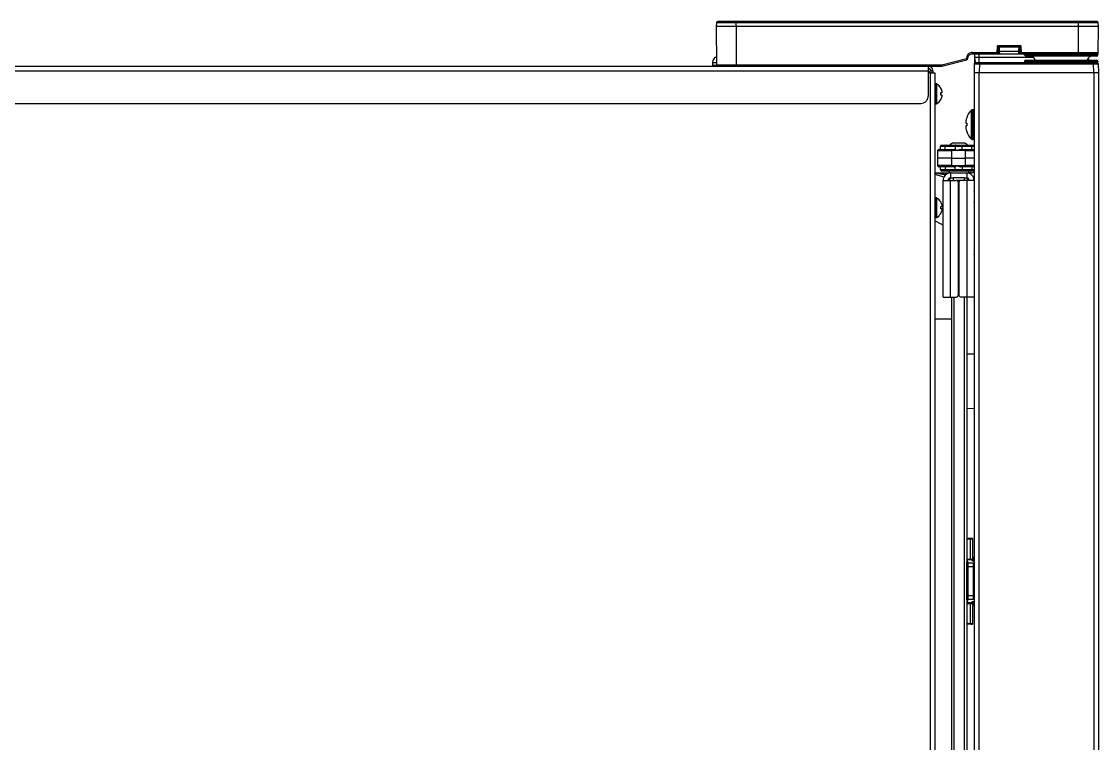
# Model space of a CAD drawing. Header units: millimetres. Extents: x -1686 to 4120, y -1850 to 2563.
# Drawn here: x 2044 to 2478, y 402.8 to 693.6 of the extents above; entities that cross this region are included whole.
import ezdxf

# ---------------------------------------------------------------- set-up
doc = ezdxf.new("R2010")
doc.units = ezdxf.units.MM
doc.header["$LTSCALE"] = 65.395
doc.layers.get('0').update_dxf_attribs({"linetype": 'CONTINUOUS'})
for name, color, linetype in [('02___PRT_ALL_AXES', 7, 'CONTINUOUS'), ('ASSI', 7, 'CONTINUOUS'), ('GEOM', 7, 'CONTINUOUS')]:
    doc.layers.add(name, color=color, linetype=linetype)

msp = doc.modelspace()

# ---------------------------------------------------------------- linework, layer by layer
at = {"linetype": 'Continuous'}
for p, q in [((2323.98, 691.63), (2324.12, 676.13)), ((2331.98, 691.63), (2331.98, 675.63)), ((2469.98, 680.63), (2469.98, 691.63)), ((2477.89, 681.13), (2477.98, 691.63)), ((2437.14, 681.13), (2437.24, 683.88)), ((2446.72, 683.88), (2437.24, 683.88)), ((2437.38, 680.87), (2437.48, 683.63)), ((2446.48, 683.63), (2437.48, 683.63)), ((2446.48, 683.63), (2446.58, 680.87)), ((2446.72, 683.88), (2446.82, 681.13)), ((2322.48, 677.13), (2324.11, 677.13)), ((2322.48, 677.13), (2322.5, 675.88)), ((2414.89, 675.63), (2424.9, 678.25)), ((2427.16, 680.63), (2438.17, 680.63)), ((2428.06, 680.63), (2428.03, 679.1)), ((2451.89, 679.1), (2429.78, 679.1)), ((2429.78, 679.1), (2429.78, 677.13)), ((2437.13, 680.63), (2437.14, 681.13)), ((2445.79, 680.63), (2477.39, 680.63)), ((2446.82, 681.13), (2477.89, 681.13)), ((2446.82, 681.13), (2446.83, 680.63)), ((2448.18, 677.63), (2477.68, 677.63)), ((2448.18, 677.34), (2477.68, 677.34)), ((2448.68, 678.13), (2477.18, 678.13)), ((2477.68, 677.34), (2477.68, 677.63)), ((2324.2, 675.88), (2322.5, 675.88)), ((2324.12, 676.13), (2414.83, 676.13)), ((2330.52, 675.63), (2414.89, 675.63)), ((2414.83, 676.13), (2414.89, 675.63)), ((2427.93, 673.13), (2477.93, 673.13)), ((2427.93, 673.13), (2427.93, -33.87)), ((2429.73, 673.13), (2429.73, -33.87)), ((2476.13, 673.13), (2476.13, -33.87)), ((2477.93, 673.13), (2477.93, -33.87)), ((2414.42, 666.83), (2414.46, 666.83)), ((2414.42, 665.03), (2414.98, 665.03)), ((2414.98, 664.03), (2414.42, 664.03)), ((2414.46, 662.23), (2414.42, 662.23)), ((2426.78, 646.28), (2426.78, 657.98)), ((2427.14, 646.13), (2427.14, 658.13)), ((2427.43, 646.13), (2427.43, 658.13)), ((2424.59, 652.63), (2424.91, 652.63)), ((2424.91, 651.63), (2424.59, 651.63)), ((2424.89, 654.88), (2424.91, 654.88)), ((2424.91, 649.38), (2424.89, 649.38)), ((2414.42, 620.93), (2414.46, 620.93)), ((2414.42, 619.13), (2414.98, 619.13)), ((2414.98, 618.13), (2414.42, 618.13)), ((2414.46, 616.33), (2414.42, 616.33)), ((2411.98, 573.88), (2418.88, 573.88))]:
    msp.add_line(p, q, dxfattribs=at)
msp.add_lwpolyline([(2474.18, 678.13), (2473.97, 678.57), (2473.9, 678.93)], dxfattribs=at)
for centre, radius, start, end in [((2437.13, 680.88), 0.25, 270, 358), ((2446.83, 680.88), 0.25, 182, 270), ((2448.68, 677.63), 0.5, 90, 180), ((2448.68, 677.34), 0.5, 180, 204.7346), ((2450.56, 677.63), 2, 14.5799, 90), ((2475.4, 677.63), 2, 90, 165.4201), ((2477.18, 677.63), 0.5, 0, 90), ((2477.39, 681.13), 0.5, 270, 359.5), ((2477.18, 677.34), 0.5, 327.998, 360), ((2322.75, 675.88), 0.25, 181, 270), ((2324.62, 676.13), 0.5, 180.5, 270), ((2410.37, 664.34), 4.75, 28.9687, 31.5341), ((2410.67, 664.53), 3.79, 0.0089, 7.5987), ((2410.67, 664.53), 3.79, 352.4013, 359.9911), ((2410.38, 664.35), 4.75, 28.0074, 28.9684), ((2410.38, 664.35), 4.75, 26.6813, 28.0074), ((2410.38, 664.35), 4.74, 25.5402, 26.6812), ((2410.39, 664.35), 4.74, 24.5722, 25.5402), ((2410.39, 664.35), 4.73, 23.3175, 24.5722), ((2410.39, 664.36), 4.73, 22.5474, 23.3174), ((2410.4, 664.36), 4.72, 21.0025, 22.5476), ((2410.41, 664.36), 4.72, 20.5181, 21.0023), ((2410.42, 664.36), 4.7, 18.4656, 20.5187), ((2410.44, 664.37), 4.68, 17.3773, 18.465), ((2410.45, 664.38), 4.67, 16.3949, 17.3772), ((2410.48, 664.38), 4.64, 14.3176, 16.3964), ((2412.99, 665.28), 2.01, 5.1401, 7.2744), ((2413.01, 665.28), 1.98, 4.2856, 5.1372), ((2413.01, 665.28), 1.98, 354.7442, 355.3991), ((2412.99, 665.28), 2.01, 352.7259, 354.7415), ((2412.99, 663.78), 2.01, 5.2585, 7.2741), ((2413.02, 665.28), 1.97, 3.0233, 4.286), ((2413.03, 665.28), 1.96, 1.9964, 3.0228), ((2413.04, 665.28), 1.95, 0.9261, 1.9964), ((2413.04, 665.28), 1.95, 358.8459, 0.9258), ((2413.04, 665.28), 1.96, 357.6234, 358.8455), ((2413.03, 665.28), 1.96, 356.7841, 357.6235), ((2413.02, 665.28), 1.97, 355.3984, 356.7833), ((2410.37, 664.72), 4.75, 328.4659, 331.0313), ((2410.38, 664.72), 4.75, 331.0316, 331.9926), ((2410.38, 664.71), 4.75, 331.9926, 333.3187), ((2410.38, 664.71), 4.74, 333.3188, 334.4598), ((2410.39, 664.71), 4.74, 334.4598, 335.4278), ((2410.39, 664.71), 4.73, 335.4278, 336.6825), ((2410.39, 664.71), 4.73, 336.6826, 337.4526), ((2410.4, 664.7), 4.72, 337.4524, 338.9975), ((2410.41, 664.7), 4.72, 338.9977, 339.4819), ((2410.42, 664.7), 4.7, 339.4813, 341.5344), ((2410.44, 664.69), 4.68, 341.535, 342.6227), ((2410.45, 664.69), 4.67, 342.6228, 343.6051), ((2410.48, 664.68), 4.64, 343.6036, 345.6824), ((2413.01, 663.78), 1.98, 4.6009, 5.2558), ((2413.01, 663.78), 1.98, 354.8627, 355.7144), ((2412.99, 663.78), 2.01, 352.7256, 354.8598), ((2413.02, 663.78), 1.97, 3.2167, 4.6016), ((2413.03, 663.78), 1.96, 2.3765, 3.2159), ((2413.04, 663.78), 1.95, 1.1545, 2.3767), ((2413.04, 663.78), 1.95, 0.1995, 1.1541), ((2413.04, 663.78), 1.95, 359.0741, 0.1995), ((2413.04, 663.78), 1.95, 358.0037, 359.0738), ((2413.03, 663.78), 1.96, 356.9771, 358.0037), ((2413.02, 663.78), 1.97, 355.714, 356.9766), ((2427.14, 657.63), 0.5, 90, 136.2253), ((2427.43, 657.63), 0.5, 360, 90), ((2428.74, 653.16), 4.18, 174.7355, 176.6115), ((2428.73, 653.16), 4.17, 176.6121, 177.1615), ((2428.72, 653.16), 4.17, 177.1614, 178.4005), ((2428.72, 653.16), 4.16, 178.4006, 179.1789), ((2428.72, 653.16), 4.16, 179.1789, 180.1748), ((2428.72, 653.16), 4.16, 180.1748, 181.1777), ((2428.72, 653.16), 4.16, 181.1777, 181.9587), ((2428.72, 653.16), 4.17, 181.9588, 182.8229), ((2428.73, 653.16), 4.17, 182.823, 183.7405), ((2428.73, 651.1), 4.17, 176.2595, 177.177), ((2428.72, 651.1), 4.17, 177.1771, 178.0412), ((2428.72, 651.1), 4.16, 178.0413, 178.8223), ((2428.72, 651.1), 4.16, 178.8223, 179.8252), ((2428.72, 651.1), 4.16, 179.8252, 180.8211), ((2428.72, 651.1), 4.16, 180.8211, 181.5994), ((2428.72, 651.1), 4.17, 181.5995, 182.8386), ((2428.76, 653.16), 4.2, 172.7077, 174.735), ((2428.73, 653.16), 4.18, 183.7406, 184.612), ((2428.74, 653.16), 4.19, 184.6121, 185.5173), ((2428.74, 651.1), 4.19, 174.4827, 175.3879), ((2428.73, 651.1), 4.18, 175.388, 176.2594), ((2428.76, 653.16), 4.2, 185.518, 187.2922), ((2428.76, 651.1), 4.2, 172.7078, 174.482), ((2432.88, 652.13), 8.44, 160.9729, 169.3378), ((2432.88, 652.13), 7.99, 176.4122, 183.5878), ((2428.73, 651.1), 4.17, 182.8385, 183.3879), ((2428.74, 651.1), 4.18, 183.3885, 185.2645), ((2428.76, 651.1), 4.2, 185.265, 187.2923), ((2432.88, 652.13), 8.44, 190.6622, 199.0271), ((2427.14, 646.63), 0.5, 223.7747, 270), ((2427.43, 646.63), 0.5, 270, 0), ((2410.37, 618.44), 4.75, 28.9687, 31.5341), ((2410.38, 618.45), 4.75, 28.0074, 28.9684), ((2410.38, 618.45), 4.75, 26.6813, 28.0074), ((2410.67, 618.63), 3.79, 0.0089, 7.5987), ((2410.67, 618.63), 3.79, 352.4013, 359.9911), ((2410.37, 618.82), 4.75, 328.4659, 331.0313), ((2410.38, 618.82), 4.75, 331.0316, 331.9926), ((2410.38, 618.81), 4.75, 331.9926, 333.3187), ((2410.38, 618.45), 4.74, 25.5402, 26.6812), ((2410.38, 618.81), 4.74, 333.3188, 334.4598), ((2410.39, 618.45), 4.74, 24.5722, 25.5402), ((2410.39, 618.81), 4.74, 334.4598, 335.4278), ((2410.39, 618.45), 4.73, 23.3175, 24.5722), ((2410.39, 618.81), 4.73, 335.4278, 336.6825), ((2410.39, 618.46), 4.73, 22.5474, 23.3174), ((2410.39, 618.81), 4.73, 336.6826, 337.4526), ((2410.4, 618.46), 4.72, 21.0025, 22.5476), ((2410.4, 618.8), 4.72, 337.4524, 338.9975), ((2410.41, 618.46), 4.72, 20.5181, 21.0023), ((2410.41, 618.8), 4.72, 338.9977, 339.4819), ((2410.42, 618.46), 4.7, 18.4656, 20.5187), ((2410.42, 618.8), 4.7, 339.4813, 341.5344), ((2410.44, 618.47), 4.68, 17.3773, 18.465), ((2410.44, 618.79), 4.68, 341.535, 342.6227), ((2410.45, 618.48), 4.67, 16.3949, 17.3772), ((2410.45, 618.79), 4.67, 342.6228, 343.6051), ((2410.48, 618.48), 4.64, 14.3176, 16.3964), ((2410.48, 618.78), 4.64, 343.6036, 345.6824), ((2412.99, 619.38), 2.01, 5.1401, 7.2744), ((2413.01, 619.38), 1.98, 4.2856, 5.1372), ((2413.01, 619.38), 1.98, 354.7442, 355.3991), ((2412.99, 619.38), 2.01, 352.7259, 354.7415), ((2412.99, 617.88), 2.01, 5.2585, 7.2741), ((2413.01, 617.88), 1.98, 4.6009, 5.2558), ((2413.01, 617.88), 1.98, 354.8627, 355.7144), ((2412.99, 617.88), 2.01, 352.7256, 354.8598), ((2413.02, 619.38), 1.97, 3.0233, 4.286), ((2413.03, 619.38), 1.96, 1.9964, 3.0228), ((2413.04, 619.38), 1.95, 0.9261, 1.9964), ((2413.04, 619.38), 1.95, 358.8459, 0.9258), ((2413.04, 619.38), 1.96, 357.6234, 358.8455), ((2413.03, 619.38), 1.96, 356.7841, 357.6235), ((2413.02, 619.38), 1.97, 355.3984, 356.7833), ((2413.02, 617.88), 1.97, 3.2167, 4.6016), ((2413.03, 617.88), 1.96, 2.3765, 3.2159), ((2413.04, 617.88), 1.95, 1.1545, 2.3767), ((2413.04, 617.88), 1.95, 0.1995, 1.1541), ((2413.04, 617.88), 1.95, 359.0741, 0.1995), ((2413.04, 617.88), 1.95, 358.0037, 359.0738), ((2413.03, 617.88), 1.96, 356.9771, 358.0037), ((2413.02, 617.88), 1.97, 355.714, 356.9766), ((2404.26, 595.28), 19.6, 55.4148, 66.792)]:
    msp.add_arc(centre, radius, start, end, dxfattribs=at)
for points, knots in [([(2437.48, 683.63), (2437.47, 683.64), (2437.39, 683.72), (2437.31, 683.8), (2437.24, 683.88)], [0, 0, 0, 0, 0.105326, 1, 1, 1, 1]), ([(2446.72, 683.88), (2446.69, 683.85), (2446.61, 683.77), (2446.53, 683.69), (2446.48, 683.63)], [0, 0, 0, 0, 0.335016, 1, 1, 1, 1]), ([(2437.14, 681.13), (2437.17, 681.13), (2437.23, 681.12), (2437.3, 681.12), (2437.35, 681.12), (2437.37, 681.12), (2437.38, 681.12), (2437.39, 681.12), (2437.39, 681.12)], [0, 0, 0, 0, 0.382162, 0.707135, 0.831431, 0.923623, 0.980506, 1, 1, 1, 1]), ([(2446.82, 681.13), (2446.79, 681.13), (2446.73, 681.12), (2446.66, 681.12), (2446.61, 681.12), (2446.59, 681.12), (2446.58, 681.12), (2446.57, 681.12), (2446.57, 681.12)], [0, 0, 0, 0, 0.382162, 0.707135, 0.831431, 0.923623, 0.980506, 1, 1, 1, 1])]:
    msp.add_open_spline(points, degree=3, knots=knots, dxfattribs=at)
at = {"layer": '02___PRT_ALL_AXES', "linetype": 'Continuous'}
for p, q in [((2448.18, 677.63), (2448.18, 677.34)), ((2477.68, 677.63), (2477.68, 677.34)), ((2477.73, 680.13), (2477.73, 680.59))]:
    msp.add_line(p, q, dxfattribs=at)
at = {"layer": 'ASSI', "linetype": 'Continuous'}
for p, q in [((2412.58, 668.53), (2412.38, 668.53)), ((2412.38, 660.53), (2412.38, 668.53)), ((2412.58, 660.53), (2412.58, 668.53)), ((2412.78, 660.59), (2412.78, 668.48)), ((2412.58, 660.53), (2412.38, 660.53)), ((2427.14, 658.13), (2427.43, 658.13)), ((2427.14, 646.13), (2427.43, 646.13)), ((2417.63, 633.41), (2417.63, 632.63)), ((2418.38, 632.63), (2417.63, 632.63)), ((2424.88, 632.63), (2425.63, 632.63)), ((2425.63, 633.41), (2425.63, 632.63)), ((2412.58, 622.63), (2412.38, 622.63)), ((2412.38, 614.63), (2412.38, 622.63)), ((2412.58, 614.63), (2412.58, 622.63)), ((2412.78, 614.69), (2412.78, 622.58)), ((2412.58, 614.63), (2412.38, 614.63)), ((2427.88, 615.63), (2427.9, 615.63)), ((2427.88, 594.63), (2427.9, 594.63))]:
    msp.add_line(p, q, dxfattribs=at)
for centre, radius, start, end in [((2412.38, 668.13), 0.4, 90, 180), ((2412.58, 668.13), 0.4, 59.6988, 90), ((2410.36, 664.33), 4.8, 31.4579, 59.6988), ((2412.38, 660.93), 0.4, 180, 270), ((2412.58, 660.93), 0.4, 270, 300.3012), ((2410.36, 664.73), 4.8, 300.3012, 328.5421), ((2432.88, 652.13), 8.45, 136.2253, 160.9713), ((2432.88, 652.13), 8.45, 199.0287, 223.7747), ((2412.38, 622.23), 0.4, 90, 180), ((2412.58, 622.23), 0.4, 59.6988, 90), ((2410.36, 618.43), 4.8, 31.4579, 59.6988), ((2410.36, 618.83), 4.8, 300.3012, 328.5421), ((2412.38, 615.03), 0.4, 180, 270), ((2412.58, 615.03), 0.4, 270, 300.3012)]:
    msp.add_arc(centre, radius, start, end, dxfattribs=at)
at = {"layer": 'GEOM', "linetype": 'Continuous'}
for p, q in [((2324.06, 693.16), (2323.98, 691.63)), ((2477.98, 691.63), (2323.98, 691.63)), ((2477.9, 693.16), (2324.06, 693.16)), ((2477.4, 693.63), (2324.56, 693.63)), ((2331.98, 691.63), (2331.98, 693.63)), ((2469.98, 691.63), (2469.98, 693.63)), ((2477.98, 691.63), (2477.9, 693.16)), ((2437.72, 681.07), (2437.68, 683.63)), ((2437.68, 683.38), (2446.28, 683.38)), ((2437.71, 681.62), (2438.16, 681.63)), ((2438.16, 681.63), (2438.13, 683.38)), ((2438.16, 681.63), (2445.8, 681.63)), ((2438.17, 680.63), (2438.16, 681.63)), ((2445.8, 681.63), (2445.79, 680.63)), ((2445.83, 683.38), (2445.8, 681.63)), ((2446.25, 681.62), (2445.8, 681.63)), ((2446.24, 681.07), (2446.28, 683.63)), ((2322.48, 677.17), (2324.11, 677.17)), ((2322.48, 677.17), (2322.48, 677.13)), ((2414.83, 676.13), (2424.78, 678.73)), ((2414.89, 675.63), (2424.9, 678.25)), ((2424.93, 679.47), (2424.78, 678.73)), ((2425.27, 678.64), (2425.42, 679.38)), ((2425.27, 678.64), (2425.39, 679.24)), ((2425.39, 679.24), (2425.42, 679.38)), ((2425.42, 679.4), (2425.48, 679.6)), ((2425.56, 679.73), (2425.76, 680.04)), ((2426.04, 680.26), (2426.21, 680.39)), ((2427.16, 681.13), (2437.14, 681.13)), ((2427.16, 680.63), (2427.16, 681.13)), ((2437.13, 680.63), (2427.16, 680.63)), ((2428.06, 680.63), (2427.93, 673.13)), ((2428.49, 677.13), (2477.37, 677.13)), ((2429.81, 680.63), (2429.78, 679.1)), ((2429.99, 677.13), (2429.99, 676.64)), ((2438.17, 680.63), (2445.79, 680.63)), ((2477.73, 680.13), (2448.23, 680.13)), ((2477.23, 679.63), (2448.73, 679.63)), ((2475.87, 677.13), (2475.87, 676.64)), ((1648.18, 675.63), (2330.52, 675.63)), ((1648.18, 673.74), (2409.38, 673.74)), ((2409.38, 675.63), (2409.38, 663.63)), ((2410.18, 672.93), (2409.38, 672.93)), ((2410.18, 672.93), (2411.98, 672.93)), ((2410.18, 672.93), (2410.18, -126.57)), ((2411.18, 673.83), (2410.38, 673.83)), ((2410.38, 673.83), (2410.38, 672.93)), ((2411.18, 673.83), (2411.18, 672.93)), ((2411.98, 672.93), (2411.98, -49.87)), ((2429.99, 676.64), (2429.93, 673.13)), ((2429.99, 676.64), (2475.87, 676.64)), ((2475.87, 676.64), (2475.93, 673.13)), ((2477.87, 676.64), (2477.93, 673.13)), ((1651.18, 660.63), (2406.38, 660.63)), ((2414.27, 642.13), (2414.29, 643.36)), ((2414.29, 643.36), (2427.93, 643.36)), ((2414.79, 643.86), (2427.93, 643.86)), ((2416.25, 642.13), (2416.26, 643.36)), ((2423.63, 644.63), (2419.63, 644.63)), ((2420.23, 643.36), (2420.21, 642.07)), ((2423.05, 642.13), (2423.03, 643.36)), ((2427.01, 642.13), (2427, 643.36)), ((2413.18, 641.64), (2413.13, 638.63)), ((2413.13, 638.63), (2413.18, 635.62)), ((2418.71, 638.63), (2413.13, 638.63)), ((2413.18, 641.64), (2418.76, 641.64)), ((2413.68, 642.13), (2419.87, 642.13)), ((2418.76, 641.64), (2418.71, 638.63)), ((2418.71, 638.63), (2424.22, 638.63)), ((2418.71, 638.63), (2418.76, 635.62)), ((2424.23, 641.64), (2418.76, 641.64)), ((2422.42, 642.13), (2427.93, 642.13)), ((2424.23, 641.64), (2424.22, 638.63)), ((2424.22, 638.63), (2424.23, 635.62)), ((2427.93, 638.63), (2424.22, 638.63)), ((2424.23, 641.64), (2427.93, 641.64)), ((2418.76, 635.62), (2413.18, 635.62)), ((2419.87, 635.13), (2413.68, 635.13)), ((2414.29, 633.9), (2414.27, 635.13)), ((2427.93, 633.9), (2414.29, 633.9)), ((2416.25, 635.13), (2416.26, 633.9)), ((2418.76, 635.62), (2424.23, 635.62)), ((2420.23, 633.9), (2420.21, 635.19)), ((2427.93, 635.13), (2422.42, 635.13)), ((2423.05, 635.13), (2423.03, 633.9)), ((2427.93, 635.62), (2424.23, 635.62)), ((2427.01, 635.13), (2427, 633.9)), ((2412.38, 632.63), (2417.63, 632.63)), ((2415.72, 630.99), (2413.12, 631.68)), ((2427.93, 633.41), (2414.79, 633.41)), ((2415.38, 629.63), (2420.58, 629.63)), ((2415.38, 582.69), (2415.38, 629.63)), ((2416.38, 631.85), (2416.38, 632.63)), ((2417.9, 630.41), (2417.8, 630.44)), ((2418.16, 630.38), (2418.16, 630.6)), ((2418.42, 630.38), (2418.16, 630.38)), ((2418.38, 632.63), (2424.88, 632.63)), ((2418.38, 632.63), (2418.38, 630.63)), ((2418.38, 630.63), (2419.38, 630.63)), ((2418.38, 582.63), (2418.38, 629.63)), ((2423.88, 630.63), (2419.38, 630.63)), ((2419.38, 630.63), (2419.38, 629.63)), ((2422.68, 629.63), (2420.58, 629.63)), ((2427.88, 629.63), (2422.68, 629.63)), ((2423.88, 630.63), (2424.88, 630.63)), ((2423.88, 630.63), (2423.88, 629.63)), ((2424.88, 632.63), (2424.88, 630.63)), ((2424.88, 629.63), (2424.88, 582.63)), ((2426.71, 632.63), (2425.63, 632.63)), ((2427.88, 629.63), (2427.88, 582.63)), ((2421.58, 628.63), (2421.68, 628.63)), ((2421.58, 583.63), (2421.58, 628.63)), ((2421.68, 628.63), (2421.68, 583.63)), ((2427.93, 625.41), (2427.88, 625.33)), ((2427.9, 625.29), (2427.88, 625.33)), ((2427.93, 620.91), (2427.88, 620.83)), ((2427.9, 620.79), (2427.88, 620.83)), ((2427.92, 615.64), (2427.93, 615.66)), ((2427.93, 599.91), (2427.88, 599.83)), ((2427.9, 599.79), (2427.88, 599.83)), ((2427.92, 594.64), (2427.93, 594.66)), ((2415.48, 582.63), (2420.58, 582.63)), ((2418.88, 56.63), (2418.88, 582.63)), ((2419.88, 56.63), (2419.88, 582.63)), ((2421.68, 584.13), (2421.58, 584.13)), ((2427.88, 582.63), (2422.68, 582.63)), ((2423.88, 582.63), (2423.88, 56.63)), ((2424.88, 582.63), (2424.88, 56.63)), ((2427.93, 559.63), (2424.88, 559.58)), ((2427.93, 537.63), (2424.88, 537.68)), ((2426.31, 485.1), (2426.31, 477.11)), ((2427.28, 485.38), (2427.28, 485.13)), ((2427.28, 485.13), (2427.28, 476.95)), ((2424.88, 477.09), (2427.28, 477.13)), ((2427.28, 476.98), (2424.88, 476.94)), ((2424.88, 476.88), (2426.93, 476.88)), ((2424.93, 474.89), (2424.88, 475.59)), ((2427.93, 473.9), (2424.94, 473.9)), ((2424.94, 462.37), (2424.94, 473.9)), ((2425.43, 475.38), (2425.38, 476.14)), ((2427.56, 475.38), (2425.43, 475.38)), ((2425.44, 462.37), (2425.44, 473.9)), ((2426.93, 476.88), (2426.96, 476.53)), ((2427.93, 475.41), (2427.56, 475.38)), ((2427.56, 460.88), (2427.56, 475.38)), ((2424.88, 460.68), (2424.93, 461.37)), ((2424.94, 462.37), (2427.93, 462.37)), ((2425.38, 460.12), (2425.43, 460.88)), ((2425.43, 460.88), (2427.56, 460.88)), ((2427.56, 460.88), (2427.93, 460.85)), ((2426.93, 459.38), (2424.88, 459.38)), ((2424.88, 459.32), (2427.28, 459.28)), ((2424.88, 459.17), (2427.28, 459.13)), ((2426.31, 459.15), (2426.31, 451.16)), ((2426.96, 459.74), (2426.93, 459.38)), ((2427.28, 459.31), (2427.28, 451.13)), ((2427.28, 451.13), (2427.28, 450.88))]:
    msp.add_line(p, q, dxfattribs=at)
msp.add_lwpolyline([(2425.42, 679.38), (2425.48, 679.6), (2425.75, 680.04), (2426.2, 680.39), (2426.79, 680.6), (2427.16, 680.63)], dxfattribs=at)
for centre, radius, start, end in [((2324.56, 693.13), 0.5, 90, 177), ((2477.4, 693.13), 0.5, 3, 90), ((2324.98, 677.13), 2.5, 111.1406, 179), ((2424.78, 678.74), 0.501, 284.7412, 296.4277), ((2428.49, 676.63), 0.5, 90.009, 179.0002), ((2438.17, 681.08), 0.45, 181.0008, 270), ((2445.79, 681.08), 0.45, 269.9998, 358.9914), ((2447.73, 680.13), 0.5, 0, 90), ((2448.73, 680.13), 0.5, 180, 270), ((2477.23, 680.13), 0.5, 270, 360), ((2477.37, 676.63), 0.5, 1, 90), ((2476.9, 681.1), 0.976, 303.2103, 317.1029), ((2476.89, 681.11), 0.994, 317.1015, 321.9944), ((2478.23, 680.59), 0.5, 147.3024, 179.9855), ((2409.38, 673.83), 1, 0, 90), ((2409.38, 673.83), 1.8, 0, 77.9959), ((2414.79, 643.36), 0.5, 90, 179), ((2419.63, 642.63), 2, 90, 142.1212), ((2423.63, 642.63), 2, 37.8788, 90), ((2413.68, 641.63), 0.5, 90.0005, 179), ((2413.68, 635.63), 0.5, 181, 269.9999), ((2414.79, 633.91), 0.5, 181, 270), ((2413.38, 632.65), 1, 181.0976, 255.1317), ((2418.38, 629.63), 3, 90, 180), ((2418.38, 629.63), 1, 90, 180), ((2419.38, 628.63), 2, 90, 150), ((2418.16, 631.38), 1, 255.1317, 270), ((2420.58, 628.63), 1, 0, 90), ((2422.68, 628.63), 1, 90, 180), ((2423.88, 628.63), 2, 30, 90), ((2422.85, 629.33), 2, 38.0056, 40.8561), ((2424.88, 629.63), 3, 0, 90), ((2424.88, 629.63), 1, 0, 90), ((2426.71, 634.13), 1.5, 270, 324.9406), ((2420.58, 583.63), 1, 270, 360), ((2422.68, 583.63), 1, 180, 270), ((2428.22, 435.14), 50.25, 91.0717, 93.8285), ((2428.22, 435.14), 50.06, 91.0717, 93.8431), ((2428.22, 435.14), 50, 91.0717, 93.8263), ((2427.18, 472.13), 2.5, 154.1265, 156.925), ((2427.18, 472.13), 2.5, 203.0751, 205.8734), ((2427.18, 464.13), 2.5, 154.1265, 156.925), ((2427.18, 464.13), 2.5, 203.0751, 205.8734), ((2428.22, 501.12), 50, 266.1737, 268.9283), ((2428.22, 501.15), 50.08, 266.1778, 267.8207), ((2428.22, 501.12), 50.25, 266.2187, 268.9283), ((2428.22, 501.11), 50.04, 267.8207, 268.928)]:
    msp.add_arc(centre, radius, start, end, dxfattribs=at)
for centre, major_axis, ratio, start_param, end_param in [((2419.86, 641.63), (0.697, 0.025), 0.716882, 1.011342, 1.520627), ((2419.86, 635.63), (0.697, -0.025), 0.716882, -1.520627, -1.011342), ((2426.93, 477.89), (-0.07, 1.01), 0.992509, 3.071167, 4.6409), ((2426.93, 458.37), (0.07, 1.01), 0.992509, -1.499307, 0.070426)]:
    msp.add_ellipse(centre, major_axis=major_axis, ratio=ratio, start_param=start_param, end_param=end_param, dxfattribs=at)
for points, knots in [([(2425.27, 678.64), (2425.27, 678.63), (2425.25, 678.64), (2425.22, 678.64), (2425.18, 678.65), (2425.12, 678.67), (2425.04, 678.68), (2424.93, 678.7), (2424.84, 678.71), (2424.78, 678.73)], [0, 0, 0, 0, 0.019908, 0.076941, 0.16913, 0.293251, 0.4446, 0.618201, 1, 1, 1, 1]), ([(2424.78, 678.73), (2424.79, 678.67), (2424.82, 678.58), (2424.85, 678.47), (2424.86, 678.4), (2424.88, 678.34), (2424.89, 678.29), (2424.9, 678.27), (2424.9, 678.25), (2424.9, 678.25)], [0, 0, 0, 0, 0.382827, 0.555628, 0.707085, 0.83141, 0.923826, 0.980734, 1, 1, 1, 1]), ([(2427.16, 681.13), (2426.67, 681.13), (2425.89, 680.9), (2425.18, 680.19), (2424.98, 679.72), (2424.93, 679.47)], [0, 0, 0, 0, 0.497522, 0.748891, 1, 1, 1, 1]), ([(2425.42, 679.38), (2425.42, 679.38), (2425.4, 679.39), (2425.38, 679.38), (2425.33, 679.4), (2425.27, 679.41), (2425.19, 679.42), (2425.08, 679.44), (2424.99, 679.46), (2424.93, 679.47)], [0, 0, 0, 0, 0.019278, 0.076267, 0.168509, 0.292794, 0.444249, 0.617634, 1, 1, 1, 1]), ([(2429.78, 679.1), (2429.67, 679.09), (2429.45, 679.09), (2429.12, 679.09), (2428.82, 679.08), (2428.56, 679.08), (2428.37, 679.08), (2428.25, 679.08), (2428.17, 679.08), (2428.12, 679.09), (2428.07, 679.09), (2428.05, 679.09), (2428.03, 679.09), (2428.03, 679.1)], [0, 0, 0, 0, 0.195004, 0.382579, 0.555413, 0.70691, 0.831211, 0.881631, 0.923553, 0.956586, 0.980426, 0.994866, 1, 1, 1, 1]), ([(2428.03, 679.1), (2428.03, 678.88), (2428.07, 678.55), (2428.16, 678.13), (2428.24, 677.84), (2428.32, 677.57), (2428.38, 677.36), (2428.43, 677.22), (2428.46, 677.15), (2428.48, 677.13), (2428.49, 677.13)], [0, 0, 0, 0, 0.320027, 0.479984, 0.633841, 0.773037, 0.886968, 0.964801, 0.987534, 1, 1, 1, 1]), ([(2477.39, 680.63), (2477.27, 680.63), (2477.01, 680.52), (2476.92, 680.26), (2476.92, 680.13)], [0, 0, 0, 0, 0.489968, 1, 1, 1, 1]), ([(2477.43, 680.29), (2477.4, 680.26), (2477.24, 680.17), (2477.06, 680.13), (2476.92, 680.13)], [0, 0, 0, 0, 0.222663, 1, 1, 1, 1]), ([(2477.73, 680.59), (2477.73, 680.58), (2477.7, 680.55), (2477.68, 680.52), (2477.67, 680.5)], [0, 0, 0, 0, 0.266512, 1, 1, 1, 1]), ([(2409.38, 673.99), (2409.52, 673.83), (2409.79, 673.48), (2410.05, 673.12), (2410.18, 672.93)], [0, 0, 0, 0, 0.483641, 1, 1, 1, 1]), ([(2427.99, 676.64), (2427.99, 676.64), (2428, 676.64), (2428.01, 676.64), (2428.04, 676.64), (2428.08, 676.64), (2428.15, 676.64), (2428.23, 676.64), (2428.38, 676.64), (2428.6, 676.64), (2428.89, 676.64), (2429.24, 676.64), (2429.61, 676.64), (2429.86, 676.64), (2429.99, 676.64)], [0, 0, 0, 0, 0.00485, 0.010865, 0.019254, 0.043098, 0.07617, 0.118119, 0.168571, 0.292925, 0.444468, 0.617308, 0.804981, 1, 1, 1, 1]), ([(2475.87, 676.64), (2476, 676.64), (2476.25, 676.64), (2476.62, 676.64), (2476.97, 676.64), (2477.26, 676.64), (2477.48, 676.64), (2477.63, 676.64), (2477.71, 676.64), (2477.78, 676.64), (2477.82, 676.64), (2477.85, 676.64), (2477.86, 676.64), (2477.87, 676.64), (2477.87, 676.64)], [0, 0, 0, 0, 0.19502, 0.382696, 0.555536, 0.707078, 0.831431, 0.881883, 0.923833, 0.956904, 0.980743, 0.98913, 0.995144, 1, 1, 1, 1]), ([(2406.38, 660.63), (2406.77, 660.63), (2407.56, 660.79), (2408.56, 661.45), (2409.22, 662.45), (2409.38, 663.24), (2409.38, 663.63)], [0, 0, 0, 0, 0.250158, 0.500224, 0.750158, 1, 1, 1, 1]), ([(2416.63, 643.86), (2416.58, 643.86), (2416.48, 643.83), (2416.36, 643.71), (2416.28, 643.55), (2416.26, 643.43), (2416.26, 643.36)], [0, 0, 0, 0, 0.213638, 0.449957, 0.715321, 1, 1, 1, 1]), ([(2420.59, 643.86), (2420.55, 643.86), (2420.44, 643.83), (2420.33, 643.71), (2420.25, 643.55), (2420.23, 643.43), (2420.23, 643.36)], [0, 0, 0, 0, 0.213638, 0.449957, 0.715321, 1, 1, 1, 1]), ([(2422.67, 643.86), (2422.71, 643.86), (2422.82, 643.83), (2422.93, 643.71), (2423.01, 643.55), (2423.03, 643.43), (2423.03, 643.36)], [0, 0, 0, 0, 0.213638, 0.449957, 0.715321, 1, 1, 1, 1]), ([(2426.63, 643.86), (2426.68, 643.86), (2426.78, 643.83), (2426.9, 643.71), (2426.98, 643.55), (2427, 643.43), (2427, 643.36)], [0, 0, 0, 0, 0.213638, 0.449957, 0.715321, 1, 1, 1, 1]), ([(2418.91, 642.13), (2418.89, 642.13), (2418.85, 642.1), (2418.82, 642.05), (2418.79, 641.96), (2418.77, 641.82), (2418.76, 641.7), (2418.76, 641.64)], [0, 0, 0, 0, 0.127286, 0.224347, 0.345461, 0.648102, 1, 1, 1, 1]), ([(2420.21, 642.07), (2420.34, 642.02), (2420.6, 641.88), (2420.86, 641.74), (2421, 641.66)], [0, 0, 0, 0, 0.464533, 1, 1, 1, 1]), ([(2421, 641.66), (2421.05, 641.69), (2421.17, 641.74), (2421.35, 641.79), (2421.52, 641.88), (2421.7, 641.96), (2421.88, 642.02), (2422.11, 642.1), (2422.3, 642.13), (2422.42, 642.13)], [0, 0, 0, 0, 0.123706, 0.249532, 0.376825, 0.504787, 0.632194, 0.75814, 1, 1, 1, 1]), ([(2424.38, 642.13), (2424.35, 642.13), (2424.32, 642.1), (2424.29, 642.05), (2424.26, 641.96), (2424.23, 641.82), (2424.23, 641.7), (2424.23, 641.64)], [0, 0, 0, 0, 0.127286, 0.224347, 0.345461, 0.648102, 1, 1, 1, 1]), ([(2416.63, 633.41), (2416.58, 633.41), (2416.48, 633.43), (2416.36, 633.55), (2416.28, 633.71), (2416.26, 633.83), (2416.26, 633.9)], [0, 0, 0, 0, 0.213638, 0.449957, 0.715321, 1, 1, 1, 1]), ([(2418.91, 635.13), (2418.89, 635.13), (2418.85, 635.16), (2418.82, 635.22), (2418.79, 635.3), (2418.77, 635.44), (2418.76, 635.56), (2418.76, 635.62)], [0, 0, 0, 0, 0.127286, 0.224347, 0.345461, 0.648102, 1, 1, 1, 1]), ([(2420.21, 635.19), (2420.34, 635.25), (2420.6, 635.38), (2420.86, 635.52), (2421, 635.6)], [0, 0, 0, 0, 0.464533, 1, 1, 1, 1]), ([(2420.59, 633.41), (2420.55, 633.41), (2420.44, 633.43), (2420.33, 633.55), (2420.25, 633.71), (2420.23, 633.83), (2420.23, 633.9)], [0, 0, 0, 0, 0.213638, 0.449957, 0.715321, 1, 1, 1, 1]), ([(2421, 635.6), (2421.05, 635.57), (2421.17, 635.53), (2421.35, 635.47), (2421.52, 635.39), (2421.7, 635.3), (2421.88, 635.24), (2422.11, 635.16), (2422.3, 635.13), (2422.42, 635.13)], [0, 0, 0, 0, 0.123706, 0.249532, 0.376825, 0.504787, 0.632194, 0.75814, 1, 1, 1, 1]), ([(2422.67, 633.41), (2422.71, 633.41), (2422.82, 633.43), (2422.93, 633.55), (2423.01, 633.71), (2423.03, 633.83), (2423.03, 633.9)], [0, 0, 0, 0, 0.213638, 0.449957, 0.715321, 1, 1, 1, 1]), ([(2424.38, 635.13), (2424.35, 635.13), (2424.32, 635.16), (2424.29, 635.22), (2424.26, 635.3), (2424.23, 635.44), (2424.23, 635.56), (2424.23, 635.62)], [0, 0, 0, 0, 0.127286, 0.224347, 0.345461, 0.648102, 1, 1, 1, 1]), ([(2426.63, 633.41), (2426.68, 633.41), (2426.78, 633.43), (2426.9, 633.55), (2426.98, 633.71), (2427, 633.83), (2427, 633.9)], [0, 0, 0, 0, 0.213638, 0.449957, 0.715321, 1, 1, 1, 1]), ([(2416.33, 631.81), (2415.88, 631.9), (2415.03, 632.07), (2414.02, 632.28), (2413.33, 632.43), (2412.93, 632.51), (2412.65, 632.58), (2412.49, 632.61), (2412.43, 632.63)], [0, 0, 0, 0, 0.34635, 0.652156, 0.77789, 0.879891, 0.954763, 1, 1, 1, 1]), ([(2417.9, 630.41), (2417.9, 630.41), (2417.91, 630.42), (2417.91, 630.42), (2417.91, 630.43), (2417.92, 630.45), (2417.93, 630.48), (2417.93, 630.51), (2417.94, 630.52)], [0, 0, 0, 0, 0.017446, 0.065578, 0.144939, 0.255408, 0.568428, 1, 1, 1, 1]), ([(2427.93, 625.2), (2427.93, 625.22), (2427.92, 625.25), (2427.91, 625.28), (2427.9, 625.29)], [0, 0, 0, 0, 0.594233, 1, 1, 1, 1]), ([(2427.93, 620.7), (2427.93, 620.72), (2427.92, 620.75), (2427.91, 620.78), (2427.9, 620.79)], [0, 0, 0, 0, 0.594233, 1, 1, 1, 1]), ([(2427.9, 615.63), (2427.9, 615.63), (2427.89, 615.64), (2427.89, 615.65), (2427.88, 615.66), (2427.88, 615.67)], [0, 0, 0, 0, 0.338066, 0.623618, 1, 1, 1, 1]), ([(2427.92, 615.64), (2427.92, 615.64), (2427.92, 615.64), (2427.91, 615.63), (2427.9, 615.63)], [0, 0, 0, 0, 0.336336, 1, 1, 1, 1]), ([(2427.93, 599.7), (2427.93, 599.72), (2427.92, 599.75), (2427.91, 599.78), (2427.9, 599.79)], [0, 0, 0, 0, 0.594233, 1, 1, 1, 1]), ([(2427.9, 594.63), (2427.9, 594.63), (2427.89, 594.64), (2427.89, 594.65), (2427.88, 594.66), (2427.88, 594.67)], [0, 0, 0, 0, 0.338066, 0.623618, 1, 1, 1, 1]), ([(2427.92, 594.64), (2427.92, 594.64), (2427.92, 594.64), (2427.91, 594.63), (2427.9, 594.63)], [0, 0, 0, 0, 0.336336, 1, 1, 1, 1]), ([(2415.38, 582.69), (2415.38, 582.68), (2415.38, 582.66), (2415.41, 582.64), (2415.44, 582.63), (2415.47, 582.63), (2415.48, 582.63)], [0, 0, 0, 0, 0.206258, 0.408705, 0.663341, 1, 1, 1, 1]), ([(2425.38, 476.14), (2425.38, 476.14), (2425.36, 476.16), (2425.32, 476.18), (2425.22, 476.2), (2425.07, 476.23), (2424.95, 476.24), (2424.88, 476.24)], [0, 0, 0, 0, 0.035595, 0.094041, 0.294425, 0.602193, 1, 1, 1, 1]), ([(2424.88, 475.66), (2424.88, 475.72), (2424.91, 475.85), (2425.02, 476.01), (2425.18, 476.11), (2425.31, 476.14), (2425.38, 476.14)], [0, 0, 0, 0, 0.249241, 0.498873, 0.749247, 1, 1, 1, 1]), ([(2424.93, 474.89), (2424.93, 474.95), (2424.96, 475.08), (2425.07, 475.25), (2425.23, 475.36), (2425.36, 475.38), (2425.43, 475.38)], [0, 0, 0, 0, 0.249105, 0.498786, 0.749178, 1, 1, 1, 1]), ([(2424.94, 473.9), (2424.94, 474.01), (2424.94, 474.24), (2424.94, 474.53), (2424.93, 474.74), (2424.93, 474.85), (2424.93, 474.89)], [0, 0, 0, 0, 0.356941, 0.667565, 0.891595, 1, 1, 1, 1]), ([(2425.44, 473.9), (2425.44, 474.07), (2425.44, 474.4), (2425.44, 474.85), (2425.43, 475.17), (2425.43, 475.33), (2425.43, 475.38)], [0, 0, 0, 0, 0.356952, 0.667581, 0.891616, 1, 1, 1, 1]), ([(2426.96, 476.53), (2427.07, 476.53), (2427.31, 476.57), (2427.61, 476.74), (2427.84, 477.02), (2427.92, 477.24), (2427.94, 477.35)], [0, 0, 0, 0, 0.250703, 0.501015, 0.75072, 1, 1, 1, 1]), ([(2426.96, 476.53), (2426.96, 476.51), (2426.98, 476.49), (2427.07, 476.44), (2427.25, 476.39), (2427.55, 476.35), (2427.79, 476.33), (2427.92, 476.32)], [0, 0, 0, 0, 0.035844, 0.094335, 0.294442, 0.601928, 1, 1, 1, 1]), ([(2427.93, 475.07), (2427.91, 475.11), (2427.81, 475.25), (2427.67, 475.36), (2427.56, 475.38)], [0, 0, 0, 0, 0.29667, 1, 1, 1, 1]), ([(2424.88, 460.6), (2424.88, 460.54), (2424.91, 460.41), (2425.02, 460.25), (2425.18, 460.15), (2425.31, 460.12), (2425.38, 460.12)], [0, 0, 0, 0, 0.249241, 0.498873, 0.749247, 1, 1, 1, 1]), ([(2424.88, 460.02), (2424.95, 460.02), (2425.07, 460.03), (2425.22, 460.06), (2425.32, 460.08), (2425.36, 460.1), (2425.38, 460.12), (2425.38, 460.12)], [0, 0, 0, 0, 0.397809, 0.705575, 0.905959, 0.964406, 1, 1, 1, 1]), ([(2424.93, 461.37), (2424.93, 461.41), (2424.93, 461.52), (2424.94, 461.73), (2424.94, 462.03), (2424.94, 462.25), (2424.94, 462.37)], [0, 0, 0, 0, 0.108405, 0.332435, 0.643059, 1, 1, 1, 1]), ([(2424.93, 461.37), (2424.93, 461.31), (2424.96, 461.18), (2425.07, 461.01), (2425.23, 460.9), (2425.36, 460.88), (2425.43, 460.88)], [0, 0, 0, 0, 0.249105, 0.498786, 0.749178, 1, 1, 1, 1]), ([(2425.43, 460.88), (2425.43, 460.93), (2425.43, 461.1), (2425.44, 461.41), (2425.44, 461.86), (2425.44, 462.19), (2425.44, 462.37)], [0, 0, 0, 0, 0.108384, 0.332419, 0.643048, 1, 1, 1, 1]), ([(2427.93, 461.19), (2427.91, 461.15), (2427.81, 461.02), (2427.67, 460.9), (2427.56, 460.88)], [0, 0, 0, 0, 0.29667, 1, 1, 1, 1]), ([(2427.92, 459.94), (2427.79, 459.93), (2427.55, 459.91), (2427.25, 459.87), (2427.07, 459.82), (2426.98, 459.78), (2426.96, 459.75), (2426.96, 459.74)], [0, 0, 0, 0, 0.398072, 0.705559, 0.905665, 0.964156, 1, 1, 1, 1]), ([(2426.96, 459.74), (2427.07, 459.74), (2427.31, 459.7), (2427.61, 459.52), (2427.84, 459.25), (2427.92, 459.02), (2427.94, 458.91)], [0, 0, 0, 0, 0.250703, 0.501015, 0.75072, 1, 1, 1, 1])]:
    msp.add_open_spline(points, degree=3, knots=knots, dxfattribs=at)
for points in [[(2425, 678.29), (2425.06, 678.32), (2425.11, 678.36), (2425.16, 678.41)], [(2425.16, 678.41), (2425.21, 678.48), (2425.25, 678.56), (2425.27, 678.64)], [(2424.93, 473.22), (2424.93, 473.15), (2424.91, 473.07), (2424.88, 473)], [(2424.93, 471.04), (2424.93, 471.11), (2424.91, 471.19), (2424.88, 471.26)], [(2424.93, 465.22), (2424.93, 465.15), (2424.91, 465.07), (2424.88, 465)], [(2424.93, 463.04), (2424.93, 463.11), (2424.91, 463.19), (2424.88, 463.26)]]:
    msp.add_open_spline(points, degree=3, dxfattribs=at)

doc.saveas('drawing.dxf')
